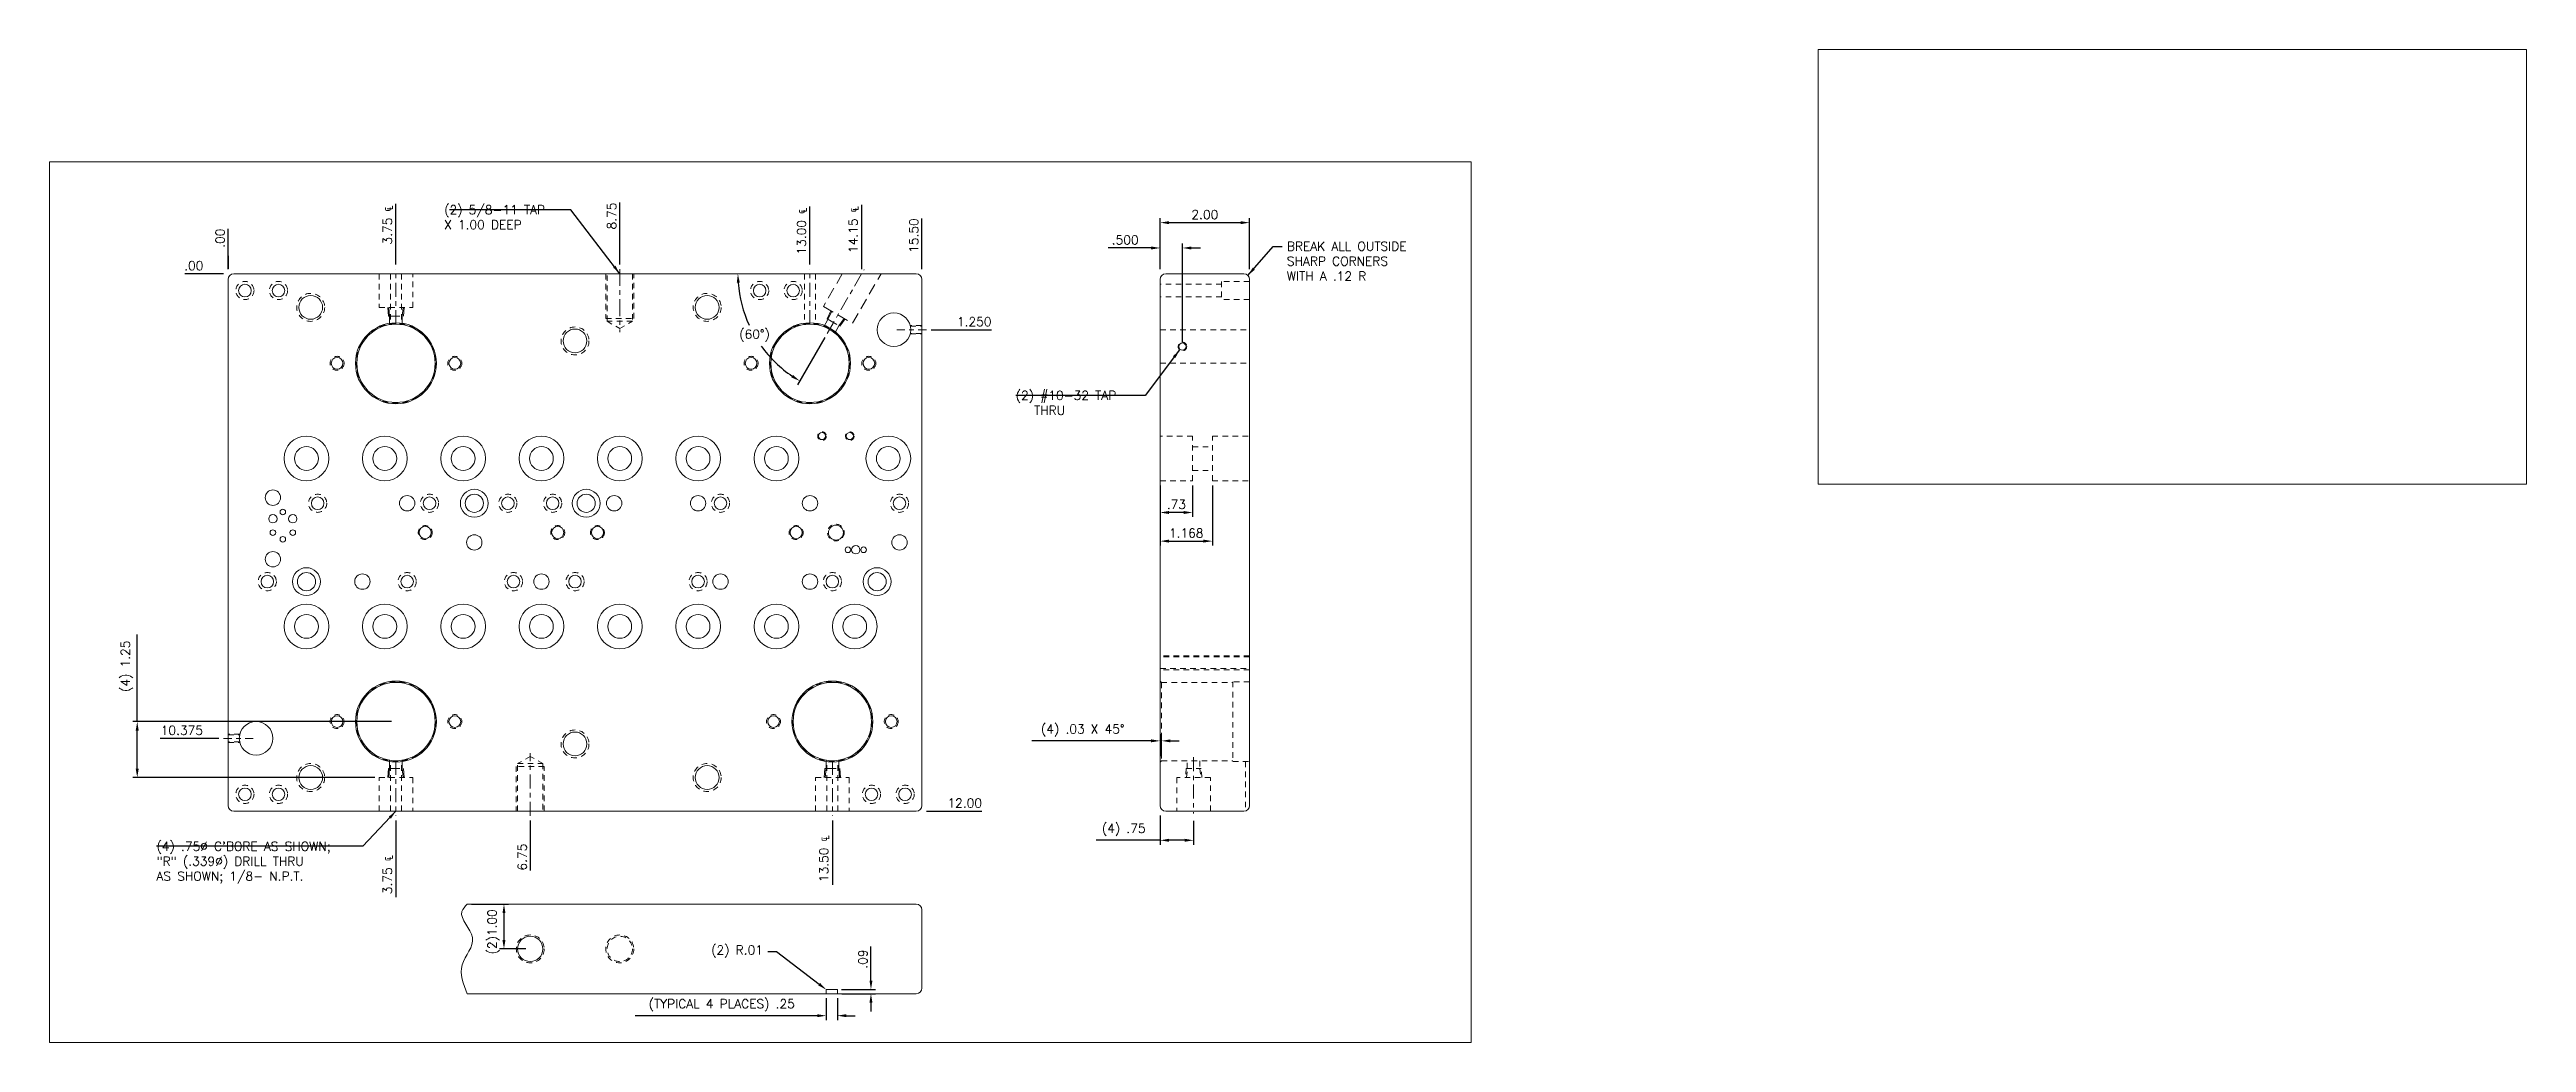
# Model space of a CAD drawing. Header units: inches. Extents: x -4 to 51.4, y -17.2 to 5.
import ezdxf

# ---------------------------------------------------------------- set-up
doc = ezdxf.new("R2010")
doc.units = ezdxf.units.IN
doc.header["$MEASUREMENT"] = 0
doc.header["$PDSIZE"] = 0.05
for name, pattern in [('CENTER', [2, 1.25, -0.25, 0.25, -0.25]), ('CENTER2', [1.125, 0.75, -0.125, 0.125, -0.125]), ('HIDDEN', [0.375, 0.25, -0.125]), ('HIDDEN2', [0.1875, 0.125, -0.0625])]:
    doc.linetypes.add(name, pattern=pattern)
for name, color, linetype, lineweight in [('AM_0', 7, 'Continuous', 30), ('AM_5', 7, 'Continuous', 30), ('PUN_SHOE-ASSY', 7, 'Continuous', 0), ('PUN_SHOE-DETAIL', 7, 'Continuous', 0), ('PUN_SHOE-PLAN', 7, 'Continuous', 0), ('PUN_SHOE-PLAN_ASSY', 7, 'Continuous', 0)]:
    doc.layers.add(name, color=color, linetype=linetype, lineweight=lineweight)
doc.layers.add('AM_VIEWS', color=1, linetype='Continuous', lineweight=15, plot=False)
doc.styles.get("Standard").update_dxf_attribs({"font": 'ROMANS.SHX'})
doc.dimstyles.new('COMPOSIDIE$0', dxfattribs={"dimscale": 0, "dimtxt": 0.1, "dimasz": 0.1, "dimexe": 0.05, "dimexo": 0.05, "dimgap": 0.04, "dimtad": 1, "dimzin": 4, "dimtxsty": 'Standard', "dimcen": 0, "dimclrd": 3, "dimclre": 3, "dimclrt": 3, "dimazin": 3, "dimtp": 0.1, "dimtm": 0.1, "dimtfac": 0.71, "dimtmove": 0, "dimatfit": 3, "dimfxl": 0.05, "dimtzin": 7, "dimlwd": -1, "dimlwe": -1, "dimarcsym": 1})
doc.dimstyles.new('COMPOSIDIE$2', dxfattribs={"dimscale": 0, "dimtxt": 0.1, "dimasz": 0.1, "dimexe": 0.05, "dimexo": 0.05, "dimgap": 0.04, "dimtad": 1, "dimzin": 4, "dimtxsty": 'Standard', "dimcen": 0, "dimclrd": 3, "dimclre": 3, "dimclrt": 3, "dimadec": 4, "dimazin": 3, "dimtp": 0.1, "dimtm": 0.1, "dimtfac": 0.71, "dimtmove": 0, "dimatfit": 3, "dimfxl": 0.05, "dimtzin": 7, "dimlwd": -1, "dimlwe": -1, "dimarcsym": 1})
doc.dimstyles.new('COMPOSIDIE$4', dxfattribs={"dimscale": 0, "dimtxt": 0.1, "dimasz": 0.1, "dimexe": 0.05, "dimexo": 0.05, "dimgap": 0.04, "dimtad": 1, "dimzin": 4, "dimtxsty": 'Standard', "dimcen": 0, "dimclrd": 3, "dimclre": 3, "dimclrt": 3, "dimazin": 3, "dimtp": 0.1, "dimtm": 0.1, "dimtfac": 0.71, "dimtmove": 0, "dimatfit": 3, "dimtzin": 7, "dimlwd": -1, "dimlwe": -1, "dimarcsym": 1})
doc.dimstyles.new('COMPOSIDIE$6', dxfattribs={"dimscale": 0, "dimtxt": 0.1, "dimasz": 0.1, "dimexe": 0.05, "dimexo": 0.05, "dimgap": 0.04, "dimtad": 1, "dimzin": 4, "dimtxsty": 'Standard', "dimcen": 0, "dimclrd": 3, "dimclre": 7, "dimclrt": 3, "dimazin": 3, "dimtp": 0.1, "dimtm": 0.1, "dimtfac": 0.71, "dimtmove": 0, "dimatfit": 3, "dimfxl": 0.05, "dimtzin": 7, "dimlwd": -1, "dimlwe": -1, "dimarcsym": 1})
doc.dimstyles.new('COMPOSIDIE$7', dxfattribs={"dimscale": 0, "dimtxt": 0.1, "dimasz": 0.1, "dimexe": 0.05, "dimexo": 0.05, "dimgap": 0.04, "dimtad": 1, "dimzin": 4, "dimtxsty": 'Standard', "dimcen": 0, "dimclrd": 3, "dimclre": 3, "dimclrt": 3, "dimazin": 3, "dimtp": 0.1, "dimtm": 0.1, "dimtfac": 0.71, "dimtmove": 0, "dimatfit": 3, "dimfxl": 0.05, "dimtzin": 7, "dimlwd": -1, "dimlwe": -1, "dimarcsym": 1})

# ---------------------------------------------------------------- blocks, each defined once
blk = doc.blocks.new('*D5')
at = {"layer": 'AM_5', "color": 3, "transparency": 16777216}
for p, q in [((13.162, -16.568), (9.097, -16.568)), ((13.362, -16.178), (13.362, -16.668)), ((13.612, -16.178), (13.612, -16.668)), ((13.812, -16.568), (14.012, -16.568))]:
    blk.add_line(p, q, dxfattribs=at)
for points in [[(13.162, -16.535), (13.162, -16.602), (13.362, -16.568)], [(13.812, -16.535), (13.812, -16.602), (13.612, -16.568)]]:
    blk.add_solid(points, dxfattribs=at)
at = {"layer": 'Defpoints', "color": 0, "transparency": 16777216}
for p in [(13.362, -16.078), (13.362, -16.568), (13.612, -16.078)]:
    blk.add_point(p, dxfattribs=at)
at = {"layer": 'AM_5', "color": 3, "transparency": 16777216, "insert": (11.029, -16.336), "char_height": 0.2, "attachment_point": 5}
blk.add_mtext('\\A1;(TYPICAL 4 PLACES) .25', dxfattribs=at)
blk = doc.blocks.new('*D6')
at = {"layer": 'AM_5', "color": 3, "transparency": 16777216}
for p, q in [((14.362, -15.784), (14.362, -15.024)), ((13.702, -15.984), (14.462, -15.984)), ((13.712, -16.078), (14.462, -16.078)), ((14.362, -16.278), (14.362, -16.478))]:
    blk.add_line(p, q, dxfattribs=at)
for points in [[(14.329, -15.784), (14.396, -15.784), (14.362, -15.984)], [(14.329, -16.278), (14.396, -16.278), (14.362, -16.078)]]:
    blk.add_solid(points, dxfattribs=at)
at = {"layer": 'Defpoints', "color": 0, "transparency": 16777216}
for p in [(13.602, -15.984), (14.362, -15.984), (13.612, -16.078)]:
    blk.add_point(p, dxfattribs=at)
at = {"layer": 'AM_5', "color": 3, "transparency": 16777216, "insert": (14.182, -15.304), "char_height": 0.2, "attachment_point": 5, "rotation": 90}
blk.add_mtext('\\A1;.09', dxfattribs=at)
blk = doc.blocks.new('*D7')
at = {"layer": 'AM_5', "color": 3, "transparency": 16777216}
for p, q in [((12.055, -15.134), (12.255, -15.134)), ((12.255, -15.134), (13.205, -15.866))]:
    blk.add_line(p, q, dxfattribs=at)
blk.add_solid([(13.226, -15.839), (13.185, -15.892), (13.364, -15.988)], dxfattribs=at)
at = {"layer": 'Defpoints', "color": 0, "transparency": 16777216}
for p in [(13.364, -15.988), (13.372, -15.994)]:
    blk.add_point(p, dxfattribs=at)
at = {"layer": 'AM_5', "color": 3, "transparency": 16777216, "insert": (11.37, -15.134), "char_height": 0.2, "attachment_point": 5}
blk.add_mtext('\\A1;(2) R.01', dxfattribs=at)
blk = doc.blocks.new('*D8')
at = {"layer": 'AM_0', "color": 7, "transparency": 16777216}
for p, q in [((0, 0.11), (0, 1)), ((0, 0.1), (0, 0.4)), ((0, 0.4), (0, 0.11))]:
    blk.add_line(p, q, dxfattribs=at)
at = {"layer": 'Defpoints', "color": 0, "transparency": 16777216}
for p in [(0, 0.51), (0, 0), (0, 0)]:
    blk.add_point(p, dxfattribs=at)
at = {"layer": 'AM_0', "color": 3, "transparency": 16777216, "insert": (-0.18, 0.795), "char_height": 0.2, "attachment_point": 5, "rotation": 90}
blk.add_mtext('\\A1;.00', dxfattribs=at)
blk = doc.blocks.new('*D9')
at = {"layer": 'AM_0', "color": 7, "transparency": 16777216}
blk.add_line((-0.1, 0), (-0.971, 0), dxfattribs=at)
at = {"layer": 'Defpoints', "color": 0, "transparency": 16777216}
for p in [(0, 0), (-0.482, 0), (0, 0)]:
    blk.add_point(p, dxfattribs=at)
at = {"layer": 'AM_0', "color": 3, "transparency": 16777216, "insert": (-0.766, 0.18), "char_height": 0.2, "attachment_point": 5}
blk.add_mtext('\\A1;.00', dxfattribs=at)
blk = doc.blocks.new('*D10')
at = {"layer": 'AM_0', "color": 7, "transparency": 16777216}
blk.add_line((15.5, 0.1), (15.5, 1.237), dxfattribs=at)
at = {"layer": 'Defpoints', "color": 0, "transparency": 16777216}
for p in [(0, 0), (15.5, 0.386), (15.5, 0)]:
    blk.add_point(p, dxfattribs=at)
at = {"layer": 'AM_0', "color": 3, "transparency": 16777216, "insert": (15.32, 0.852), "char_height": 0.2, "attachment_point": 5, "rotation": 90}
blk.add_mtext('\\A1;15.50', dxfattribs=at)
blk = doc.blocks.new('*D11')
at = {"layer": 'AM_0', "color": 7, "transparency": 16777216}
blk.add_line((15.6, -12), (16.843, -12), dxfattribs=at)
at = {"layer": 'Defpoints', "color": 0, "transparency": 16777216}
for p in [(0, 0), (15.5, -12), (15.992, -12)]:
    blk.add_point(p, dxfattribs=at)
at = {"layer": 'AM_0', "color": 3, "transparency": 16777216, "insert": (16.457, -11.82), "char_height": 0.2, "attachment_point": 5}
blk.add_mtext('\\A1;12.00', dxfattribs=at)
blk = doc.blocks.new('*D12')
at = {"layer": 'AM_0', "color": 7, "transparency": 16777216}
blk.add_line((14.155, 0.1), (14.155, 1.539), dxfattribs=at)
at = {"layer": 'Defpoints', "color": 0, "transparency": 16777216}
for p in [(0, 0), (14.155, 0.326), (14.155, 0)]:
    blk.add_point(p, dxfattribs=at)
at = {"layer": 'AM_0', "color": 3, "transparency": 16777216, "insert": (13.975, 0.972), "char_height": 0.2, "attachment_point": 5, "rotation": 90}
blk.add_mtext('\\A1;14.15 {\\Famgdt;q}', dxfattribs=at)
blk = doc.blocks.new('*D13')
at = {"layer": 'AM_0', "color": 3, "transparency": 16777216}
blk.add_line((13.334, -1.421), (12.722, -2.481), dxfattribs=at)
for start, end in [(184.146, 204.5786), (215.7365, 235.854)]:
    blk.add_arc((14.155, 0), 2.764, start, end, dxfattribs=at)
for points in [[(11.364, -0.201), (11.431, -0.199), (11.39, 0)], [(12.621, -2.26), (12.585, -2.316), (12.772, -2.394)]]:
    blk.add_solid(points, dxfattribs=at)
at = {"layer": 'Defpoints', "color": 0, "transparency": 16777216}
for p in [(14.208, 0.092), (0.125, 0), (15.375, 0), (11.557, -0.946), (13.384, -1.334)]:
    blk.add_point(p, dxfattribs=at)
at = {"layer": 'AM_0', "color": 3, "transparency": 16777216, "insert": (11.761, -1.382), "char_height": 0.2, "attachment_point": 5}
blk.add_mtext('\\A1;(60°)', dxfattribs=at)
blk = doc.blocks.new('*D14')
at = {"layer": 'AM_0', "color": 7, "transparency": 16777216}
blk.add_line((3.75, 0.206), (3.75, 1.561), dxfattribs=at)
at = {"layer": 'Defpoints', "color": 0, "transparency": 16777216}
for p in [(0, 0), (3.75, 0.509), (3.75, 0.106)]:
    blk.add_point(p, dxfattribs=at)
at = {"layer": 'AM_0', "color": 3, "transparency": 16777216, "insert": (3.57, 1.075), "char_height": 0.2, "attachment_point": 5, "rotation": 90}
blk.add_mtext('\\A1;3.75 {\\Famgdt;q}', dxfattribs=at)
blk = doc.blocks.new('*D15')
at = {"layer": 'AM_0', "color": 7, "transparency": 16777216}
blk.add_line((8.75, 0.206), (8.75, 1.593), dxfattribs=at)
at = {"layer": 'Defpoints', "color": 0, "transparency": 16777216}
for p in [(8.75, 0.903), (0, 0), (8.75, 0.106)]:
    blk.add_point(p, dxfattribs=at)
at = {"layer": 'AM_0', "color": 3, "transparency": 16777216, "insert": (8.57, 1.288), "char_height": 0.2, "attachment_point": 5, "rotation": 90}
blk.add_mtext('\\A1;8.75', dxfattribs=at)
blk = doc.blocks.new('*D16')
at = {"layer": 'AM_0', "color": 7, "transparency": 16777216}
blk.add_line((6.75, -12.206), (6.75, -13.328), dxfattribs=at)
at = {"layer": 'Defpoints', "color": 0, "transparency": 16777216}
for p in [(0, 0), (6.75, -12.106), (6.75, -12.648)]:
    blk.add_point(p, dxfattribs=at)
at = {"layer": 'AM_0', "color": 3, "transparency": 16777216, "insert": (6.57, -13.028), "char_height": 0.2, "attachment_point": 5, "rotation": 90}
blk.add_mtext('\\A1;6.75', dxfattribs=at)
blk = doc.blocks.new('*D17')
at = {"layer": 'AM_0', "color": 7, "transparency": 16777216}
blk.add_line((-0.206, -10.375), (-1.515, -10.375), dxfattribs=at)
at = {"layer": 'Defpoints', "color": 0, "transparency": 16777216}
for p in [(0, 0), (-0.473, -10.375), (-0.106, -10.375)]:
    blk.add_point(p, dxfattribs=at)
at = {"layer": 'AM_0', "color": 3, "transparency": 16777216, "insert": (-1.034, -10.195), "char_height": 0.2, "attachment_point": 5}
blk.add_mtext('\\A1;10.375', dxfattribs=at)
blk = doc.blocks.new('*D18')
at = {"layer": 'AM_0', "color": 7, "transparency": 16777216}
blk.add_line((15.706, -1.25), (17.056, -1.25), dxfattribs=at)
at = {"layer": 'Defpoints', "color": 0, "transparency": 16777216}
for p in [(0, 0), (15.606, -1.25), (16.205, -1.25)]:
    blk.add_point(p, dxfattribs=at)
at = {"layer": 'AM_0', "color": 3, "transparency": 16777216, "insert": (16.67, -1.07), "char_height": 0.2, "attachment_point": 5}
blk.add_mtext('\\A1;1.250', dxfattribs=at)
blk = doc.blocks.new('*D19')
at = {"layer": 'AM_0', "color": 7, "transparency": 16777216}
blk.add_line((13.5, -12.206), (13.5, -13.643), dxfattribs=at)
at = {"layer": 'Defpoints', "color": 0, "transparency": 16777216}
for p in [(0, 0), (13.5, -12.106), (13.5, -12.43)]:
    blk.add_point(p, dxfattribs=at)
at = {"layer": 'AM_0', "color": 3, "transparency": 16777216, "insert": (13.32, -13.077), "char_height": 0.2, "attachment_point": 5, "rotation": 90}
blk.add_mtext('\\A1;13.50 {\\Famgdt;q}', dxfattribs=at)
blk = doc.blocks.new('*D20')
at = {"layer": 'AM_0', "color": 7, "transparency": 16777216}
blk.add_line((3.75, -12.206), (3.75, -13.919), dxfattribs=at)
at = {"layer": 'Defpoints', "color": 0, "transparency": 16777216}
for p in [(0, 0), (3.75, -12.106), (3.75, -12.867)]:
    blk.add_point(p, dxfattribs=at)
at = {"layer": 'AM_0', "color": 3, "transparency": 16777216, "insert": (3.57, -13.433), "char_height": 0.2, "attachment_point": 5, "rotation": 90}
blk.add_mtext('\\A1;3.75 {\\Famgdt;q}', dxfattribs=at)
blk = doc.blocks.new('*D21')
at = {"layer": 'AM_0', "color": 3, "transparency": 16777216}
for p, q in [((-2.031, -10), (-2.031, -8.057)), ((3.65, -10), (-2.131, -10)), ((-2.031, -11.05), (-2.031, -10.2)), ((3.275, -11.25), (-2.131, -11.25))]:
    blk.add_line(p, q, dxfattribs=at)
for points in [[(-2.065, -10.2), (-1.998, -10.2), (-2.031, -10)], [(-2.065, -11.05), (-1.998, -11.05), (-2.031, -11.25)]]:
    blk.add_solid(points, dxfattribs=at)
at = {"layer": 'Defpoints', "color": 0, "transparency": 16777216}
for p in [(3.75, -10), (-2.031, -11.25), (3.375, -11.25)]:
    blk.add_point(p, dxfattribs=at)
at = {"layer": 'AM_0', "color": 3, "transparency": 16777216, "insert": (-2.264, -8.766), "char_height": 0.2, "attachment_point": 5, "rotation": 90}
blk.add_mtext('\\A1;(4) 1.25', dxfattribs=at)
blk = doc.blocks.new('*D22')
at = {"layer": 'AM_0', "color": 3, "transparency": 16777216}
for p, q in [((20.822, -12.1), (20.822, -12.752)), ((20.822, -12.652), (19.395, -12.652)), ((21.372, -12.652), (21.022, -12.652)), ((21.572, -12.219), (21.572, -12.752))]:
    blk.add_line(p, q, dxfattribs=at)
for points in [[(21.022, -12.618), (21.022, -12.685), (20.822, -12.652)], [(21.372, -12.618), (21.372, -12.685), (21.572, -12.652)]]:
    blk.add_solid(points, dxfattribs=at)
at = {"layer": 'Defpoints', "color": 0, "transparency": 16777216}
for p in [(20.822, -12), (21.572, -12.119), (20.822, -12.652)]:
    blk.add_point(p, dxfattribs=at)
at = {"layer": 'AM_0', "color": 3, "transparency": 16777216, "insert": (20.009, -12.419), "char_height": 0.2, "attachment_point": 5}
blk.add_mtext('\\A1;(4) .75', dxfattribs=at)
blk = doc.blocks.new('*D23')
at = {"layer": 'AM_0', "color": 3, "transparency": 16777216}
for p, q in [((20.822, 0.1), (20.822, 1.242)), ((21.022, 1.142), (22.622, 1.142)), ((22.822, 0.1), (22.822, 1.242))]:
    blk.add_line(p, q, dxfattribs=at)
for points in [[(21.022, 1.175), (21.022, 1.108), (20.822, 1.142)], [(22.622, 1.175), (22.622, 1.108), (22.822, 1.142)]]:
    blk.add_solid(points, dxfattribs=at)
at = {"layer": 'Defpoints', "color": 0, "transparency": 16777216}
for p in [(22.822, 1.142), (20.822, 0), (22.822, 0)]:
    blk.add_point(p, dxfattribs=at)
at = {"layer": 'AM_0', "color": 3, "transparency": 16777216, "insert": (21.822, 1.322), "char_height": 0.2, "attachment_point": 5}
blk.add_mtext('\\A1;2.00', dxfattribs=at)
blk = doc.blocks.new('*D24')
at = {"layer": 'AM_0', "color": 3, "transparency": 16777216}
for p, q in [((20.622, 0.576), (19.662, 0.576)), ((20.822, 0.1), (20.822, 0.676)), ((21.322, -1.525), (21.322, 0.676)), ((21.522, 0.576), (21.722, 0.576))]:
    blk.add_line(p, q, dxfattribs=at)
for points in [[(20.622, 0.609), (20.622, 0.542), (20.822, 0.576)], [(21.522, 0.609), (21.522, 0.542), (21.322, 0.576)]]:
    blk.add_solid(points, dxfattribs=at)
at = {"layer": 'Defpoints', "color": 0, "transparency": 16777216}
for p in [(20.822, 0.576), (20.822, 0), (21.322, -1.625)]:
    blk.add_point(p, dxfattribs=at)
at = {"layer": 'AM_0', "color": 3, "transparency": 16777216, "insert": (20.042, 0.756), "char_height": 0.2, "attachment_point": 5}
blk.add_mtext('\\A1;.500', dxfattribs=at)
blk = doc.blocks.new('*D25')
at = {"layer": 'AM_0', "color": 3, "transparency": 16777216}
for p, q in [((20.822, -4.725), (20.822, -5.431)), ((21.55, -4.725), (21.55, -5.431)), ((21.35, -5.331), (21.022, -5.331))]:
    blk.add_line(p, q, dxfattribs=at)
for points in [[(21.022, -5.298), (21.022, -5.365), (20.822, -5.331)], [(21.35, -5.298), (21.35, -5.365), (21.55, -5.331)]]:
    blk.add_solid(points, dxfattribs=at)
at = {"layer": 'Defpoints', "color": 0, "transparency": 16777216}
for p in [(20.822, -4.625), (21.55, -4.625), (20.822, -5.331)]:
    blk.add_point(p, dxfattribs=at)
at = {"layer": 'AM_0', "color": 3, "transparency": 16777216, "insert": (21.186, -5.151), "char_height": 0.2, "attachment_point": 5}
blk.add_mtext('\\A1;.73', dxfattribs=at)
blk = doc.blocks.new('*D26')
at = {"layer": 'AM_0', "color": 3, "transparency": 16777216}
for p, q in [((20.822, -4.725), (20.822, -6.071)), ((21.99, -4.725), (21.99, -6.071)), ((21.022, -5.971), (21.79, -5.971))]:
    blk.add_line(p, q, dxfattribs=at)
for points in [[(21.022, -5.937), (21.022, -6.004), (20.822, -5.971)], [(21.79, -5.937), (21.79, -6.004), (21.99, -5.971)]]:
    blk.add_solid(points, dxfattribs=at)
at = {"layer": 'Defpoints', "color": 0, "transparency": 16777216}
for p in [(20.822, -4.625), (21.99, -4.625), (21.99, -5.971)]:
    blk.add_point(p, dxfattribs=at)
at = {"layer": 'AM_0', "color": 3, "transparency": 16777216, "insert": (21.406, -5.791), "char_height": 0.2, "attachment_point": 5}
blk.add_mtext('\\A1;1.168', dxfattribs=at)
blk = doc.blocks.new('*D27')
at = {"layer": 'AM_0', "color": 3, "transparency": 16777216}
for p, q in [((20.622, -10.431), (17.957, -10.431)), ((20.822, -10.279), (20.822, -10.531)), ((20.852, -10.775), (20.852, -10.331)), ((21.052, -10.431), (21.252, -10.431))]:
    blk.add_line(p, q, dxfattribs=at)
for points in [[(20.622, -10.398), (20.622, -10.464), (20.822, -10.431)], [(21.052, -10.398), (21.052, -10.464), (20.852, -10.431)]]:
    blk.add_solid(points, dxfattribs=at)
at = {"layer": 'Defpoints', "color": 0, "transparency": 16777216}
for p in [(20.822, -10.179), (20.822, -10.431), (20.852, -10.875)]:
    blk.add_point(p, dxfattribs=at)
at = {"layer": 'AM_0', "color": 3, "transparency": 16777216, "insert": (19.094, -10.199), "char_height": 0.2, "attachment_point": 5}
blk.add_mtext('\\A1;(4) .03 X 45%%D', dxfattribs=at)
blk = doc.blocks.new('*D28')
at = {"layer": 'AM_0', "color": 7, "transparency": 16777216}
blk.add_line((13, 0.206), (13, 1.503), dxfattribs=at)
at = {"layer": 'Defpoints', "color": 0, "transparency": 16777216}
for p in [(0, 0), (13, 0.29), (13, 0.106)]:
    blk.add_point(p, dxfattribs=at)
at = {"layer": 'AM_0', "color": 3, "transparency": 16777216, "insert": (12.82, 0.937), "char_height": 0.2, "attachment_point": 5, "rotation": 90}
blk.add_mtext('\\A1;13.00 {\\Famgdt;q}', dxfattribs=at)
blk = doc.blocks.new('*D35')
at = {"layer": 'AM_5', "color": 3, "transparency": 16777216}
for p, q in [((5.439, -14.078), (6.263, -14.078)), ((6.163, -14.278), (6.163, -14.878)), ((6.65, -15.078), (6.063, -15.078))]:
    blk.add_line(p, q, dxfattribs=at)
for points in [[(6.129, -14.278), (6.196, -14.278), (6.163, -14.078)], [(6.129, -14.878), (6.196, -14.878), (6.163, -15.078)]]:
    blk.add_solid(points, dxfattribs=at)
at = {"layer": 'Defpoints', "color": 0, "transparency": 16777216}
for p in [(5.339, -14.078), (6.163, -15.078), (6.75, -15.078)]:
    blk.add_point(p, dxfattribs=at)
at = {"layer": 'AM_5', "color": 3, "transparency": 16777216, "insert": (5.93, -14.696), "char_height": 0.2, "attachment_point": 5, "rotation": 90}
blk.add_mtext('\\A1;(2)1.00', dxfattribs=at)

msp = doc.modelspace()

# ---------------------------------------------------------------- linework, layer by layer
at = {"layer": 'AM_VIEWS'}
for points in [[(51.3506, -4.6985), (35.5225, -4.6985), (35.5225, 5.0069), (51.3506, 5.0069)], [(27.774, -17.1658), (-3.9904, -17.1658), (-3.9904, 2.4979), (27.774, 2.4979)]]:
    msp.add_lwpolyline(points, close=True, dxfattribs=at)
at = {"layer": 'PUN_SHOE-ASSY', "color": 7, "linetype": 'CENTER', "ltscale": 0.25}
for p, q in [((3.75, -1.125), (3.75, 0.1064)), ((13, -1.125), (13, 0.1064)), ((13.3843, -1.3343), (14.2079, 0.0921)), ((3.75, -10.875), (3.75, -12.1064)), ((6.75, -12.1064), (6.75, -10.7048)), ((13.5, -10.875), (13.5, -12.1064)), ((21.5719, -10.7966), (21.5719, -12.0546))]:
    msp.add_line(p, q, dxfattribs=at)
at = {"layer": 'PUN_SHOE-ASSY', "color": 7, "linetype": 'HIDDEN2'}
for p, q in [((3.375, 0), (3.375, -0.75)), ((4.125, -0.75), (4.125, 0)), ((22.1969, -0.2344), (20.8219, -0.2344)), ((22.1969, -0.5156), (20.8219, -0.5156)), ((22.1969, -0.1719), (22.1969, -0.5781)), ((22.8219, -0.1719), (22.1969, -0.1719)), ((3.375, -0.75), (4.125, -0.75)), ((22.8219, -0.5781), (22.1969, -0.5781)), ((15.5, -1.155), (15.2378, -1.155)), ((15.2378, -1.345), (15.5, -1.345)), ((15.2413, -1.1695), (15.5, -1.1695)), ((15.5, -1.3305), (15.2413, -1.3305)), ((20.8219, -1.2505), (22.8219, -1.2505)), ((20.8219, -1.9995), (22.8219, -1.9995)), ((21.5499, -3.625), (20.8219, -3.625)), ((21.5499, -4.625), (21.5499, -3.625)), ((21.5499, -3.8624), (21.9899, -3.8624)), ((21.9899, -4.625), (21.9899, -3.625)), ((21.9899, -3.625), (22.8219, -3.625)), ((21.5499, -4.3936), (21.9899, -4.3936)), ((20.8219, -4.625), (21.5499, -4.625)), ((21.9899, -4.625), (22.8219, -4.625)), ((20.8219, -9.0967), (20.8519, -9.1267)), ((20.8502, -9.125), (22.4469, -9.125)), ((20.8519, -9.1267), (20.8519, -10.8767)), ((22.4469, -9.11), (22.4469, -10.89)), ((22.8219, -9.11), (22.4469, -9.11)), ((0.2622, -10.28), (0, -10.28)), ((0, -10.2945), (0.2587, -10.2945)), ((0.2587, -10.4555), (0, -10.4555)), ((0, -10.47), (0.2622, -10.47)), ((20.8519, -10.8767), (20.8219, -10.9067)), ((20.8519, -10.875), (22.4469, -10.875)), ((21.4054, -11.05), (21.3879, -11.25)), ((21.4054, -11.05), (21.7384, -11.05)), ((21.413, -11.25), (21.4305, -11.05)), ((21.4305, -11.05), (21.4305, -10.875)), ((21.7133, -10.875), (21.7133, -11.05)), ((21.7133, -11.05), (21.7308, -11.25)), ((21.7559, -11.25), (21.7384, -11.05)), ((22.4469, -10.89), (22.8219, -10.89)), ((22.7282, -10.89), (22.7282, -11.996)), ((3.375, -11.25), (4.125, -11.25)), ((3.375, -12), (3.375, -11.25)), ((4.125, -11.25), (4.125, -12)), ((13.125, -11.25), (13.875, -11.25)), ((13.125, -12), (13.125, -11.25)), ((13.875, -11.25), (13.875, -12)), ((21.1969, -11.25), (21.1969, -12)), ((21.1969, -11.25), (21.1969, -12)), ((21.9469, -11.25), (21.1969, -11.25)), ((21.9469, -11.25), (21.1969, -11.25)), ((21.9469, -12), (21.9469, -11.25)), ((21.9469, -12), (21.9469, -11.25))]:
    msp.add_line(p, q, dxfattribs=at)
at = {"layer": 'PUN_SHOE-ASSY', "color": 7, "linetype": 'HIDDEN'}
for p, q in [((13.7217, 0), (13.3002, -0.73)), ((13.9498, -1.105), (14.5877, 0)), ((3.566, -0.75), (3.5835, -0.95)), ((3.5835, -0.95), (3.9165, -0.95)), ((3.6086, -0.95), (3.5911, -0.75)), ((3.6086, -1.1365), (3.6086, -0.95)), ((3.9089, -0.75), (3.8914, -0.95)), ((3.8914, -0.95), (3.8914, -1.1365)), ((3.9165, -0.95), (3.934, -0.75)), ((13.3002, -0.73), (13.9498, -1.105)), ((13.3093, -1.1815), (13.4025, -1.02)), ((13.4657, -0.8255), (13.3808, -1.0074)), ((13.3808, -1.0074), (13.6692, -1.1739)), ((13.4025, -1.02), (13.4874, -0.838)), ((13.7626, -0.9969), (13.6475, -1.1614)), ((13.6692, -1.1739), (13.7843, -1.0095)), ((13.6475, -1.1614), (13.5542, -1.3229)), ((3.566, -11.25), (3.5835, -11.05)), ((3.5835, -11.05), (3.9165, -11.05)), ((3.6086, -11.05), (3.5911, -11.25)), ((3.6086, -10.8635), (3.6086, -11.05)), ((3.8914, -11.05), (3.8914, -10.8635)), ((3.9089, -11.25), (3.8914, -11.05)), ((3.9165, -11.05), (3.934, -11.25)), ((13.316, -11.25), (13.3335, -11.05)), ((13.3335, -11.05), (13.6665, -11.05)), ((13.3586, -11.05), (13.3411, -11.25)), ((13.3586, -10.8635), (13.3586, -11.05)), ((13.6414, -11.05), (13.6414, -10.8635)), ((13.6589, -11.25), (13.6414, -11.05)), ((13.6665, -11.05), (13.684, -11.25))]:
    msp.add_line(p, q, dxfattribs=at)
at = {"layer": 'PUN_SHOE-ASSY', "color": 7, "linetype": 'CENTER', "ltscale": 0.15}
for p, q in [((15.6064, -1.25), (14.9406, -1.25)), ((-0.1064, -10.375), (0.5594, -10.375))]:
    msp.add_line(p, q, dxfattribs=at)
at = {"layer": 'PUN_SHOE-ASSY', "color": 7, "linetype": 'HIDDEN2'}
msp.add_circle((21.3219, -1.625), 0.095, dxfattribs=at)
at = {"layer": 'PUN_SHOE-ASSY', "color": 7, "linetype": 'Continuous'}
msp.add_circle((21.3219, -1.625), 0.0795, dxfattribs=at)
at = {"layer": 'PUN_SHOE-DETAIL', "color": 7, "linetype": 'CENTER2', "ltscale": 0.5}
msp.add_line((8.75, 0.1064), (8.75, -1.3025), dxfattribs=at)
at = {"layer": 'PUN_SHOE-DETAIL', "color": 7, "linetype": 'HIDDEN2'}
for p, q in [((3.625, 0), (3.625, -1.1188)), ((3.875, 0), (3.875, -1.1188)), ((12.875, 0), (12.875, -1.1188)), ((13.125, 0), (13.125, -1.1188)), ((22.8219, -8.5288), (20.8219, -8.5288)), ((22.8219, -8.554), (20.8219, -8.554)), ((20.8219, -8.816), (22.8219, -8.816)), ((22.8219, -8.8413), (20.8219, -8.8413)), ((3.625, -12), (3.625, -10.8812)), ((3.875, -12), (3.875, -10.8812)), ((13.375, -12), (13.375, -10.8812)), ((13.625, -12), (13.625, -10.8812))]:
    msp.add_line(p, q, dxfattribs=at)
at = {"layer": 'PUN_SHOE-DETAIL', "linetype": 'HIDDEN2'}
for centre in [(0.375, -0.375), (1.125, -0.375), (11.875, -0.375), (12.625, -0.375), (0.375, -11.625), (1.125, -11.625), (14.375, -11.625), (15.125, -11.625)]:
    msp.add_circle(centre, 0.2031, dxfattribs=at)
at = {"layer": 'PUN_SHOE-DETAIL', "color": 1, "linetype": 'Continuous'}
for centre, radius in [((0.375, -0.375), 0.1406), ((1.125, -0.375), 0.1406), ((11.875, -0.375), 0.1406), ((12.625, -0.375), 0.1406), ((2.435, -2), 0.1305), ((5.065, -2), 0.1305), ((11.685, -2), 0.1305), ((14.315, -2), 0.1305), ((13.2693, -3.625), 0.0795), ((13.8893, -3.625), 0.0795), ((1, -5), 0.1719), ((4, -5.125), 0.1719), ((5.5, -5.125), 0.3115), ((5.5, -5.125), 0.2031), ((8, -5.125), 0.3115), ((8, -5.125), 0.2031), ((8.625, -5.125), 0.1719), ((10.5, -5.125), 0.1719), ((13, -5.125), 0.1719), ((1, -5.47), 0.0938), ((1.222, -5.32), 0.0625), ((1.444, -5.47), 0.0938), ((2, -5.125), 0.1406), ((4.5, -5.125), 0.1406), ((6.25, -5.125), 0.1406), ((7.25, -5.125), 0.1406), ((11, -5.125), 0.1406), ((15, -5.125), 0.1406), ((1, -5.78), 0.0625), ((1.222, -5.93), 0.0625), ((1.444, -5.78), 0.0625), ((4.4038, -5.78), 0.136), ((5.5, -6), 0.1719), ((7.3637, -5.78), 0.136), ((8.2516, -5.78), 0.136), ((12.6914, -5.78), 0.136), ((13.5793, -5.78), 0.166), ((14.0233, -6.1634), 0.0938), ((15, -6), 0.1719), ((1, -6.375), 0.1719), ((1.75, -6.875), 0.3115), ((13.8483, -6.1634), 0.0625), ((14.1983, -6.1634), 0.0625), ((14.5, -6.875), 0.3115), ((0.875, -6.875), 0.1406), ((1.75, -6.875), 0.2031), ((3, -6.875), 0.1719), ((4, -6.875), 0.1406), ((6.375, -6.875), 0.1406), ((7, -6.875), 0.1719), ((7.75, -6.875), 0.1406), ((10.5, -6.875), 0.1406), ((11, -6.875), 0.1719), ((13, -6.875), 0.1719), ((13.5, -6.875), 0.1406), ((14.5, -6.875), 0.2031), ((2.435, -10), 0.1305), ((5.065, -10), 0.1305), ((12.185, -10), 0.1305), ((14.815, -10), 0.1305), ((0.375, -11.625), 0.1406), ((1.125, -11.625), 0.1406), ((14.375, -11.625), 0.1406), ((15.125, -11.625), 0.1406)]:
    msp.add_circle(centre, radius, dxfattribs=at)
at = {"layer": 'PUN_SHOE-DETAIL', "color": 2, "linetype": 'Continuous'}
for centre, radius in [((3.75, -2), 0.905), ((13, -2), 0.905), ((14.875, -1.25), 0.375), ((3.75, -2), 0.875), ((13, -2), 0.875), ((1.75, -4.125), 0.5), ((1.75, -4.125), 0.2656), ((3.5, -4.125), 0.5), ((3.5, -4.125), 0.2656), ((5.25, -4.125), 0.5), ((5.25, -4.125), 0.2656), ((7, -4.125), 0.5), ((7, -4.125), 0.2656), ((8.75, -4.125), 0.5), ((8.75, -4.125), 0.2656), ((10.5, -4.125), 0.5), ((10.5, -4.125), 0.2656), ((12.25, -4.125), 0.5), ((12.25, -4.125), 0.2656), ((14.75, -4.125), 0.5), ((14.75, -4.125), 0.2656), ((1.75, -7.875), 0.5), ((1.75, -7.875), 0.2656), ((3.5, -7.875), 0.5), ((3.5, -7.875), 0.2656), ((5.25, -7.875), 0.5), ((5.25, -7.875), 0.2656), ((7, -7.875), 0.5), ((7, -7.875), 0.2656), ((8.75, -7.875), 0.5), ((8.75, -7.875), 0.2656), ((10.5, -7.875), 0.5), ((10.5, -7.875), 0.2656), ((12.25, -7.875), 0.5), ((12.25, -7.875), 0.2656), ((14, -7.875), 0.5), ((14, -7.875), 0.2656), ((3.75, -10), 0.905), ((3.75, -10), 0.875), ((13.5, -10), 0.905), ((13.5, -10), 0.875), ((0.625, -10.375), 0.375)]:
    msp.add_circle(centre, radius, dxfattribs=at)
at = {"layer": 'PUN_SHOE-DETAIL', "color": 7, "linetype": 'HIDDEN2'}
for centre, radius in [((3.75, -2), 0.89), ((13, -2), 0.89), ((2.435, -2), 0.1562), ((5.065, -2), 0.1562), ((11.685, -2), 0.1562), ((14.315, -2), 0.1562), ((13.2693, -3.625), 0.095), ((13.8893, -3.625), 0.095), ((2, -5.125), 0.2031), ((4.5, -5.125), 0.2031), ((6.25, -5.125), 0.2031), ((7.25, -5.125), 0.2031), ((11, -5.125), 0.2031), ((15, -5.125), 0.2031), ((0.875, -6.875), 0.2031), ((4, -6.875), 0.2031), ((6.375, -6.875), 0.2031), ((7.75, -6.875), 0.2031), ((10.5, -6.875), 0.2031), ((13.5, -6.875), 0.2031), ((3.75, -10), 0.89), ((13.5, -10), 0.89), ((2.435, -10), 0.1562), ((5.065, -10), 0.1562), ((12.185, -10), 0.1562), ((14.815, -10), 0.1562)]:
    msp.add_circle(centre, radius, dxfattribs=at)
at = {"layer": 'PUN_SHOE-PLAN', "color": 7, "linetype": 'HIDDEN2'}
for centre, radius in [((4.4038, -5.78), 0.1562), ((7.3637, -5.78), 0.1562), ((8.2516, -5.78), 0.1562), ((12.6914, -5.78), 0.1562), ((13.5793, -5.78), 0.1875)]:
    msp.add_circle(centre, radius, dxfattribs=at)
at = {"layer": 'PUN_SHOE-PLAN_ASSY', "color": 2, "lineweight": 15}
for p, q in [((20.9469, 0), (22.6969, 0)), ((0, -11.875), (0, -0.125)), ((0.125, 0), (15.375, 0)), ((15.5, -0.125), (15.5, -11.875)), ((20.8219, -0.125), (20.8219, -11.875)), ((22.8219, -0.125), (22.8219, -11.875)), ((0.125, -12), (15.375, -12)), ((20.9469, -12), (22.6969, -12)), ((5.3387, -14.0776), (15.375, -14.0776)), ((15.5, -15.9526), (15.5, -14.2026)), ((13.3617, -15.9939), (13.3617, -16.0776)), ((13.6017, -15.9839), (13.3717, -15.9839)), ((13.6117, -15.9939), (13.6117, -16.0776)), ((5.3387, -16.0776), (15.375, -16.0776))]:
    msp.add_line(p, q, dxfattribs=at)
at = {"layer": 'PUN_SHOE-PLAN_ASSY', "color": 7, "linetype": 'HIDDEN2'}
for p, q in [((8.4375, 0), (8.4375, -1)), ((8.4675, -1.06), (8.4675, 0)), ((9.0325, 0), (9.0325, -1.06)), ((9.0625, -1), (9.0625, 0)), ((8.4375, -1), (9.0625, -1)), ((9.0325, -1.06), (8.4675, -1.06)), ((8.4675, -1.06), (8.75, -1.2231)), ((8.75, -1.2231), (9.0325, -1.06)), ((7.0625, -11), (6.4375, -11)), ((6.4375, -11), (6.4375, -12)), ((6.75, -10.7769), (6.4675, -10.94)), ((6.4675, -12), (6.4675, -10.94)), ((6.4675, -10.94), (7.0325, -10.94)), ((7.0325, -10.94), (6.75, -10.7769)), ((7.0325, -10.94), (7.0325, -12)), ((7.0625, -12), (7.0625, -11))]:
    msp.add_line(p, q, dxfattribs=at)
for centre, radius in [((1.8445, -0.75), 0.3125), ((10.7028, -0.75), 0.3125), ((7.75, -1.5), 0.3125), ((7.75, -10.5), 0.3125), ((1.8445, -11.25), 0.3125), ((10.7028, -11.25), 0.3125), ((6.75, -15.0776), 0.3125), ((8.75, -15.0776), 0.3125), ((8.75, -15.0776), 0.2825)]:
    msp.add_circle(centre, radius, dxfattribs=at)
at = {"layer": 'PUN_SHOE-PLAN_ASSY', "color": 1, "linetype": 'Continuous'}
for centre in [(1.8445, -0.75), (10.7028, -0.75), (7.75, -1.5), (7.75, -10.5), (1.8445, -11.25), (10.7028, -11.25)]:
    msp.add_circle(centre, 0.2656, dxfattribs=at)
at = {"layer": 'PUN_SHOE-PLAN_ASSY', "color": 7, "linetype": 'Continuous'}
msp.add_circle((6.75, -15.0776), 0.2825, dxfattribs=at)
at = {"layer": 'PUN_SHOE-PLAN_ASSY', "color": 2, "lineweight": 15}
for centre, radius, start, end in [((20.9469, -0.125), 0.125, 90, 180), ((22.6969, -0.125), 0.125, 0, 90), ((20.9469, -11.875), 0.125, 180, 270), ((22.6969, -11.875), 0.125, 270, 0), ((15.375, -14.2026), 0.125, 0, 90), ((13.3717, -15.9939), 0.01, 90, 180), ((13.6017, -15.9939), 0.01, 360, 90), ((15.375, -15.9526), 0.125, 270, 0)]:
    msp.add_arc(centre, radius, start, end, dxfattribs=at)
at = {"layer": 'PUN_SHOE-PLAN_ASSY', "color": 2}
for centre, start, end in [((0.125, -0.125), 90, 180), ((15.375, -0.125), 0, 90), ((0.125, -11.875), 180, 270), ((15.375, -11.875), 270, 0)]:
    msp.add_arc(centre, 0.125, start, end, dxfattribs=at)
at = {"layer": 'PUN_SHOE-PLAN_ASSY', "color": 2, "lineweight": 15}
msp.add_spline([(5.3387, -16.0776), (5.2304, -15.4332), (5.4607, -14.8248), (5.2249, -14.2383), (5.3387, -14.0776)], degree=3, dxfattribs=at)

# ---------------------------------------------------------------- texts
at = {"layer": 'AM_0', "color": 3, "char_height": 0.2, "attachment_point": 1}
for s, insert in [('\\A1;(2) 5/8-11 TAP \\PX 1.00 DEEP', (4.8262, 1.5291)), ('BREAK ALL OUTSIDE\\PSHARP CORNERS\\PWITH A .12 R', (23.6538, 0.7142)), ('(2) #10-32 TAP\\P   THRU', (17.596, -2.6165)), ('\\A1;(4) .75%%C C\'BORE AS SHOWN;\\P"R" (.339%%c) DRILL THRU\\PAS SHOWN; 1/8- N.P.T.', (-1.6013, -12.6854))]:
    msp.add_mtext(s, dxfattribs=dict(at, insert=insert))

# ---------------------------------------------------------------- dimensions: what is measured, and where the dimension line sits
at = {"layer": 'AM_0'}
for feature_location, offset, dtype, override, picture, middle in [((8.75, 0.1064), (0, 0.7967), 1, {"dimscale": 2, "dimdec": 2}, '*D15', (8.57, 1.2878)), ((15.5, 0), (0, 0.3859), 1, {"dimscale": 2, "dimdec": 2}, '*D10', (15.32, 0.8516)), ((0, 0), (0, 0.5101625345), 1, {"dimscale": 2, "dimdec": 2}, '*D8', (-0.1800000003, 0.7949244397)), ((-0.1064, -10.375), (-0.3664, 0), 0, {"dimscale": 2, "dimdec": 3}, '*D17', (-1.0337, -10.195)), ((0, 0), (-0.4816162236, 0), 0, {"dimscale": 2, "dimdec": 2}, '*D9', (-0.7663781289, 0.1800000003)), ((15.5, -12), (0.4917, 0), 0, {"dimscale": 2, "dimdec": 2}, '*D11', (16.4574, -11.82)), ((6.75, -12.1064), (0, -0.5414), 1, {"dimscale": 2, "dimdec": 2}, '*D16', (6.57, -13.0278)), ((15.6064, -1.25), (0.5983, 0), 0, {"dimscale": 2, "dimdec": 3}, '*D18', (16.6703, -1.07))]:
    dim = msp.add_ordinate_dim(feature_location=feature_location, offset=offset, dtype=dtype, origin=(0, 0), dimstyle='COMPOSIDIE$6', override=override, dxfattribs=at)
    dim.commit()
    dim.dimension.update_dxf_attribs({"geometry": picture, "text_midpoint": middle})
for feature_location, offset, picture, middle in [((3.75, 0.1064), (0, 0.4031), '*D14', (3.57, 1.0751)), ((14.1547, 0), (0, 0.3258), '*D12', (13.9747, 0.9725)), ((13, 0.1064), (0, 0.1836), '*D28', (12.82, 0.9366)), ((13.5, -12.1064), (0, -0.3236), '*D19', (13.32, -13.0766)), ((3.75, -12.1064), (0, -0.7609), '*D20', (3.57, -13.433))]:
    dim = msp.add_ordinate_dim(feature_location=feature_location, offset=offset, dtype=1, origin=(0, 0), text='<> {\\Famgdt;q}', dimstyle='COMPOSIDIE$6', override={"dimscale": 2, "dimdec": 2}, dxfattribs=at)
    dim.commit()
    dim.dimension.update_dxf_attribs({"geometry": picture, "text_midpoint": middle})
dim = msp.add_linear_dim(base=(22.8219, 1.1417), p1=(20.8219, 0), p2=(22.8219, 0), dimstyle='COMPOSIDIE$0', override={"dimscale": 2, "dimdec": 2}, dxfattribs=at)
dim.commit()
dim.dimension.update_dxf_attribs({"geometry": '*D23', "text_midpoint": (21.8219, 1.1417), "dimtype": 160})
for base, p1, p2, override, picture, middle in [((20.8219, 0.5757), (21.3219, -1.625), (20.8219, 0), {"dimscale": 2, "dimdec": 3}, '*D24', (20.0419, 0.7557)), ((20.8219, -5.3315), (21.5499, -4.625), (20.8219, -4.625), {"dimscale": 2, "dimdec": 2}, '*D25', (21.1859, -5.1515)), ((21.9899, -5.9706), (20.8219, -4.625), (21.9899, -4.625), {"dimscale": 2, "dimdec": 3}, '*D26', (21.4059, -5.7906))]:
    dim = msp.add_linear_dim(base=base, p1=p1, p2=p2, dimstyle='COMPOSIDIE$0', override=override, dxfattribs=at)
    dim.commit()
    dim.dimension.update_dxf_attribs({"geometry": picture, "text_midpoint": middle})
dim = msp.add_angular_dim_2l(base=(11.556924, -0.945513), line1=((0.125, 0), (15.375, 0)), line2=((13.384323, -1.334333), (14.20788, 0.09211)), text='(<>)', dimstyle='COMPOSIDIE$2', override={"dimscale": 2}, dxfattribs=at)
dim.commit()
dim.dimension.update_dxf_attribs({"geometry": '*D13', "text_midpoint": (11.760577, -1.382248)})
dim = msp.add_linear_dim(base=(-2.0313, -11.25), p1=(3.75, -10), p2=(3.375, -11.25), angle=90, text='(4) <>', dimstyle='COMPOSIDIE$0', override={"dimscale": 2, "dimdec": 2}, dxfattribs=at)
dim.commit()
dim.dimension.update_dxf_attribs({"geometry": '*D21', "text_midpoint": (-2.0313, -8.7658), "dimtype": 160})
dim = msp.add_linear_dim(base=(20.8219, -10.431), p1=(20.8519, -10.875), p2=(20.8219, -10.1791), text='(4) <> X 45%%D', dimstyle='COMPOSIDIE$0', override={"dimscale": 2, "dimdec": 2}, dxfattribs=at)
dim.commit()
dim.dimension.update_dxf_attribs({"geometry": '*D27', "text_midpoint": (19.0943, -10.431), "dimtype": 160})
dim = msp.add_linear_dim(base=(20.8219, -12.6516), p1=(21.5719, -12.1192), p2=(20.8219, -12), text='(4) <>', dimstyle='COMPOSIDIE$0', override={"dimscale": 2, "dimdec": 2}, dxfattribs=at)
dim.commit()
dim.dimension.update_dxf_attribs({"geometry": '*D22', "text_midpoint": (20.0086, -12.4193)})
at = {"layer": 'AM_5'}
dim = msp.add_linear_dim(base=(6.1626, -15.0776), p1=(5.3387, -14.0776), p2=(6.75, -15.0776), angle=90, text='(2)<>', dimstyle='COMPOSIDIE$0', override={"dimscale": 2, "dimdec": 2}, dxfattribs=at)
dim.commit()
dim.dimension.update_dxf_attribs({"geometry": '*D35', "text_midpoint": (6.1626, -14.6958), "dimtype": 160})
dim = msp.add_radius_dim(center=(13.3717, -15.9939), mpoint=(13.3637, -15.9878), text='(2) <>', dimstyle='COMPOSIDIE$4', override={"dimscale": 2, "dimdec": 2}, dxfattribs=at)
dim.commit()
dim.dimension.update_dxf_attribs({"geometry": '*D7', "text_midpoint": (11.3701, -15.1337), "dimtype": 164})
dim = msp.add_linear_dim(base=(14.3624, -15.9839), p1=(13.6117, -16.0776), p2=(13.6017, -15.9839), angle=90, dimstyle='COMPOSIDIE$0', override={"dimscale": 2, "dimdec": 2}, dxfattribs=at)
dim.commit()
dim.dimension.update_dxf_attribs({"geometry": '*D6', "text_midpoint": (14.1824, -15.3039)})
dim = msp.add_linear_dim(base=(13.3617, -16.5684), p1=(13.6117, -16.0776), p2=(13.3617, -16.0776), angle=0, text='(TYPICAL 4 PLACES) <>', dimstyle='COMPOSIDIE$0', override={"dimscale": 2, "dimdec": 2}, dxfattribs=at)
dim.commit()
dim.dimension.update_dxf_attribs({"geometry": '*D5', "text_midpoint": (11.0293, -16.3361)})

# ---------------------------------------------------------------- leaders
at = {"layer": 'AM_0', "annotation_type": 0, "has_hookline": 1, "hookline_direction": 1}
for points, override, text_width in [([(8.75, 0), (7.6598, 1.4291), (7.5598, 1.4291)], {"dimscale": 2, "dimdec": 2}, 2.5333), ([(21.2583, -1.7017), (20.4883, -2.7165), (20.1999, -2.7165)], {"dimscale": 2}, 2.5238), ([(3.75, -12), (3.0073, -12.7854), (2.9073, -12.7854)], {"dimscale": 2, "dimdec": 2}, 4.4286)]:
    msp.add_leader(points, dimstyle='COMPOSIDIE$7', override=override, dxfattribs=dict(at, text_width=text_width))
at = {"layer": 'AM_0'}
msp.add_leader([(22.7853, -0.0366), (23.3473, 0.6096), (23.5535, 0.6096)], dimstyle='COMPOSIDIE$7', override={"dimscale": 2}, dxfattribs=at)

doc.saveas('drawing.dxf')
